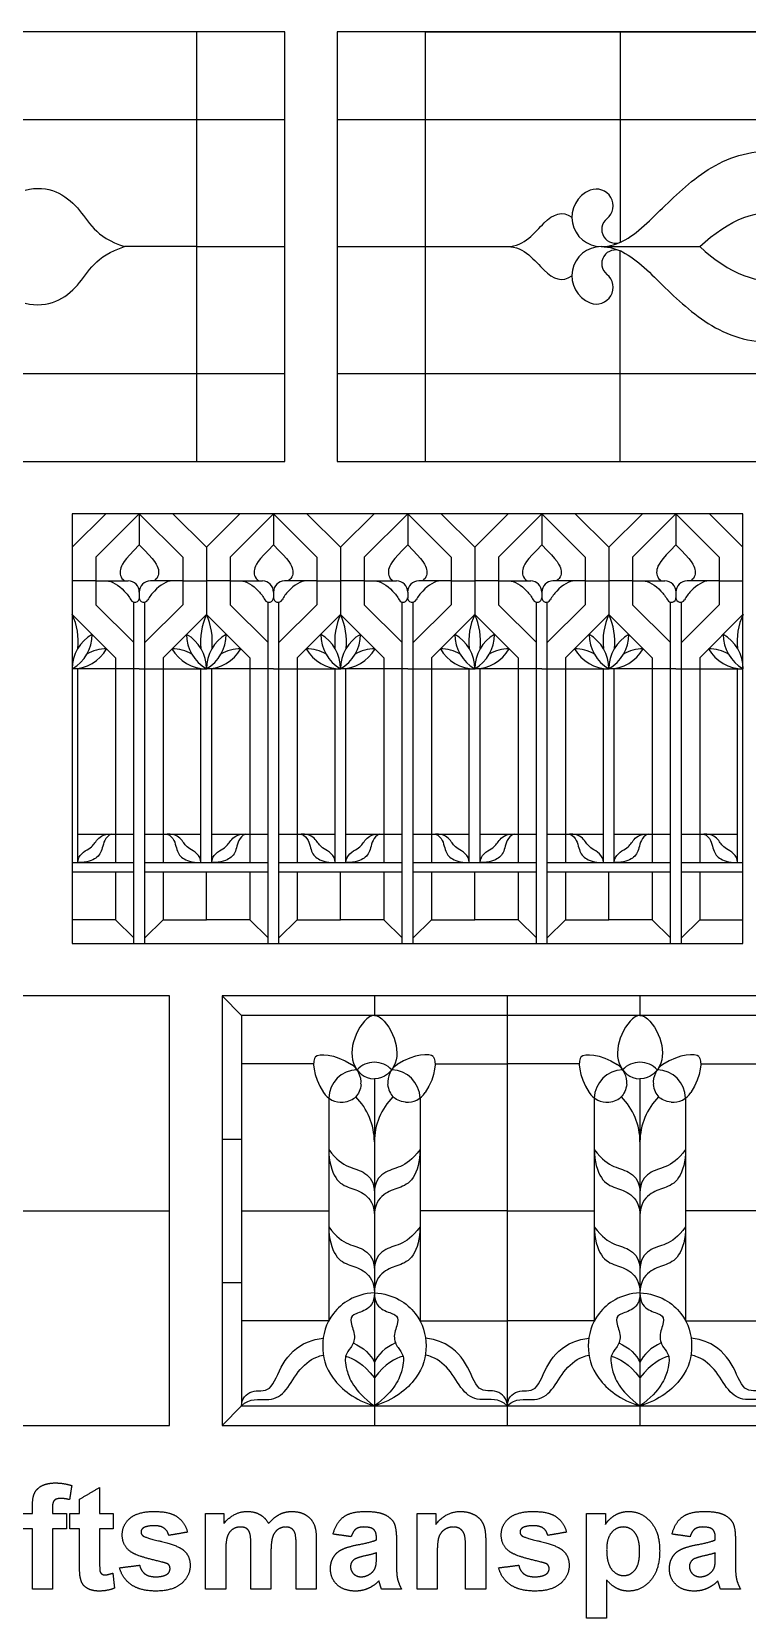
# Model space of a CAD drawing. Header units: millimetres. Extents: x -150 to 141, y -141 to 148.
# Drawn here: x -31.5 to 36.8, y -140.8 to 10.5 of the extents above; entities that cross this region are included whole.
import ezdxf

# ---------------------------------------------------------------- set-up
doc = ezdxf.new("R2010")
doc.units = ezdxf.units.MM
doc.header["$MEASUREMENT"] = 0
doc.layers.add('Layer 03', color=5, linetype='Continuous')

msp = doc.modelspace()

# ---------------------------------------------------------------- linework, layer by layer
at = {"layer": 'Layer 03'}
for p, q in [((-15.76, -30.51), (-15.76, 10.46)), ((6.02, 10.46), (6.02, -30.51)), ((24.65, 10.46), (24.65, -9.61)), ((-7.37, 2.06), (-135.94, 2.06)), ((126.2, 2.06), (-2.37, 2.06)), ((24.65, -30.51), (24.65, -10.44)), ((-135.94, -22.12), (-7.37, -22.12)), ((-2.37, -22.12), (126.2, -22.12)), ((-21.25, -35.51), (-25.39, -39.65)), ((-21.25, -35.51), (-17.11, -39.65)), ((-8.45, -35.51), (-12.58, -39.65)), ((-8.45, -35.51), (-4.31, -39.65)), ((4.36, -35.51), (0.22, -39.65)), ((4.36, -35.51), (8.5, -39.65)), ((17.16, -35.51), (13.02, -39.65)), ((17.16, -35.51), (21.3, -39.65)), ((29.96, -35.51), (25.82, -39.65)), ((29.96, -35.51), (34.1, -39.65)), ((-14.85, -38.71), (-14.85, -45.11)), ((-2.04, -38.71), (-2.04, -45.11)), ((10.76, -38.71), (10.76, -45.11)), ((23.56, -38.71), (23.56, -45.11)), ((-25.39, -39.65), (-25.39, -44.18)), ((-17.11, -39.65), (-17.11, -44.18)), ((-12.58, -39.65), (-12.58, -44.18)), ((-4.31, -39.65), (-4.31, -44.18)), ((0.22, -39.65), (0.22, -44.18)), ((8.5, -39.65), (8.5, -44.18)), ((13.02, -39.65), (13.02, -44.18)), ((21.3, -39.65), (21.3, -44.18)), ((25.82, -39.65), (25.82, -44.18)), ((34.1, -39.65), (34.1, -44.18)), ((-23.51, -49.25), (-27.65, -45.11)), ((-21.77, -47.8), (-25.39, -44.18)), ((-21.77, -76.48), (-21.77, -43.93)), ((-20.73, -76.48), (-20.73, -43.93)), ((-20.73, -47.8), (-17.11, -44.18)), ((-18.99, -49.25), (-14.85, -45.11)), ((-10.71, -49.25), (-14.85, -45.11)), ((-8.96, -47.8), (-12.58, -44.18)), ((-8.96, -76.48), (-8.96, -43.93)), ((-7.93, -76.48), (-7.93, -43.93)), ((-7.93, -47.8), (-4.31, -44.18)), ((-6.18, -49.25), (-2.04, -45.11)), ((2.09, -49.25), (-2.04, -45.11)), ((3.84, -47.8), (0.22, -44.18)), ((3.84, -76.48), (3.84, -43.93)), ((4.88, -76.48), (4.88, -43.93)), ((4.88, -47.8), (8.5, -44.18)), ((6.62, -49.25), (10.76, -45.11)), ((14.9, -49.25), (10.76, -45.11)), ((16.64, -47.8), (13.02, -44.18)), ((16.64, -76.48), (16.64, -43.93)), ((17.68, -76.48), (17.68, -43.93)), ((17.68, -47.8), (21.3, -44.18)), ((19.42, -49.25), (23.56, -45.11)), ((27.7, -49.25), (23.56, -45.11)), ((29.44, -47.8), (25.82, -44.18)), ((29.44, -76.48), (29.44, -43.93)), ((30.48, -76.48), (30.48, -43.93)), ((30.48, -47.8), (34.1, -44.18)), ((32.23, -49.25), (36.36, -45.11)), ((-23.51, -49.25), (-23.51, -68.76)), ((-18.99, -49.25), (-18.99, -68.76)), ((-10.71, -49.25), (-10.71, -68.76)), ((-6.18, -49.25), (-6.18, -68.76)), ((2.09, -49.25), (2.09, -68.76)), ((6.62, -49.25), (6.62, -68.76)), ((14.9, -49.25), (14.9, -68.76)), ((19.42, -49.25), (19.42, -68.76)), ((27.7, -49.25), (27.7, -68.76)), ((32.23, -49.25), (32.23, -68.76)), ((-23.51, -69.67), (-23.51, -74.22)), ((-18.99, -69.67), (-18.99, -74.22)), ((-10.71, -69.67), (-10.71, -74.22)), ((-6.18, -69.67), (-6.18, -74.22)), ((2.09, -69.67), (2.09, -74.22)), ((6.62, -69.67), (6.62, -74.22)), ((14.9, -69.67), (14.9, -74.22)), ((19.42, -69.67), (19.42, -74.22)), ((27.7, -69.67), (27.7, -74.22)), ((32.23, -69.67), (32.23, -74.22)), ((-18.36, -81.48), (-71.65, -81.48)), ((-18.36, -122.45), (-18.36, -81.48)), ((66.42, -81.48), (-13.36, -81.48)), ((-13.36, -81.48), (-13.36, -122.45)), ((1.18, -81.48), (1.18, -83.34)), ((13.86, -81.48), (13.86, -122.45)), ((64.56, -83.34), (-11.5, -83.34)), ((-11.5, -83.34), (-11.5, -120.59)), ((1.18, -89.39), (1.18, -122.45)), ((26.53, -89.39), (26.53, -122.45)), ((-3.18, -91.23), (-3.18, -112.46)), ((5.54, -91.23), (5.54, -112.46)), ((22.17, -91.23), (22.17, -112.46)), ((30.89, -91.23), (30.89, -112.46)), ((-11.5, -120.59), (64.56, -120.59)), ((-71.65, -122.45), (-18.36, -122.45)), ((-13.36, -122.45), (66.42, -122.45))]:
    msp.add_line(p, q, dxfattribs=at)
for points in [[(-135.94, -30.51), (-7.37, -30.51), (-7.37, 10.46), (-135.94, 10.46)], [(-2.37, -30.51), (126.2, -30.51), (126.2, 10.46), (-2.37, 10.46)], [(-27.65, -76.48), (36.36, -76.48), (36.36, -35.51), (-27.65, -35.51)]]:
    msp.add_lwpolyline(points, close=True, dxfattribs=at)
for points in [[(6.02, 10.46), (117.81, 10.46)], [(-15.76, -10.03), (-22.65, -10.03)], [(-15.76, -10.03), (-7.37, -10.03)], [(-2.37, -10.03), (6.02, -10.03)], [(6.02, -10.03), (13.89, -10.03)], [(22.81, -10.03), (32.23, -10.03)], [(-24.45, -35.51), (-27.65, -38.71)], [(-27.65, -35.51), (-27.65, -41.91)], [(-21.25, -35.51), (-21.25, -38.48)], [(-18.05, -35.51), (-14.85, -38.71)], [(-11.65, -35.51), (-14.85, -38.71)], [(-8.45, -35.51), (-8.45, -38.48)], [(-5.25, -35.51), (-2.04, -38.71)], [(1.16, -35.51), (-2.04, -38.71)], [(4.36, -35.51), (4.36, -38.48)], [(7.56, -35.51), (10.76, -38.71)], [(13.96, -35.51), (10.76, -38.71)], [(17.16, -35.51), (17.16, -38.48)], [(20.36, -35.51), (23.56, -38.71)], [(26.76, -35.51), (23.56, -38.71)], [(29.96, -35.51), (29.96, -38.48)], [(33.16, -35.51), (36.36, -38.71)], [(-25.39, -41.91), (-27.65, -41.91)], [(-25.39, -41.91), (-22.31, -41.91)], [(-17.11, -41.91), (-20.19, -41.91)], [(-17.11, -41.91), (-14.85, -41.91)], [(-12.58, -41.91), (-14.85, -41.91)], [(-12.58, -41.91), (-9.5, -41.91)], [(-4.31, -41.91), (-7.39, -41.91)], [(-4.31, -41.91), (-2.04, -41.91)], [(0.22, -41.91), (-2.04, -41.91)], [(0.22, -41.91), (3.3, -41.91)], [(8.5, -41.91), (5.41, -41.91)], [(8.5, -41.91), (10.76, -41.91)], [(13.02, -41.91), (10.76, -41.91)], [(13.02, -41.91), (16.1, -41.91)], [(21.3, -41.91), (18.22, -41.91)], [(21.3, -41.91), (23.56, -41.91)], [(25.82, -41.91), (23.56, -41.91)], [(25.82, -41.91), (28.91, -41.91)], [(34.1, -41.91), (31.02, -41.91)], [(34.1, -41.91), (36.36, -41.91)], [(-21.25, -42.97), (-21.25, -43.51)], [(-8.45, -42.97), (-8.45, -43.51)], [(4.36, -42.97), (4.36, -43.51)], [(17.16, -42.97), (17.16, -43.51)], [(29.96, -42.97), (29.96, -43.51)], [(-21.25, -50.29), (-27.65, -50.29)], [(-27.13, -68.76), (-27.13, -50.29)], [(-21.25, -50.29), (-14.85, -50.29)], [(-15.37, -68.76), (-15.37, -50.29)], [(-8.45, -50.29), (-14.85, -50.29)], [(-14.33, -68.76), (-14.33, -50.29)], [(-8.45, -50.29), (-2.04, -50.29)], [(-2.56, -68.76), (-2.56, -50.29)], [(4.36, -50.29), (-2.04, -50.29)], [(-1.53, -68.76), (-1.53, -50.29)], [(4.36, -50.29), (10.76, -50.29)], [(10.24, -68.76), (10.24, -50.29)], [(17.16, -50.29), (10.76, -50.29)], [(11.28, -68.76), (11.28, -50.29)], [(17.16, -50.29), (23.56, -50.29)], [(23.04, -68.76), (23.04, -50.29)], [(29.96, -50.29), (23.56, -50.29)], [(24.08, -68.76), (24.08, -50.29)], [(29.96, -50.29), (36.36, -50.29)], [(35.85, -68.76), (35.85, -50.29)], [(-27.13, -66.05), (-21.77, -66.05)], [(-20.73, -66.05), (-15.37, -66.05)], [(-14.33, -66.05), (-8.96, -66.05)], [(-7.93, -66.05), (-2.56, -66.05)], [(-1.53, -66.05), (3.84, -66.05)], [(4.88, -66.05), (10.24, -66.05)], [(11.28, -66.05), (16.64, -66.05)], [(17.68, -66.05), (23.04, -66.05)], [(24.08, -66.05), (29.44, -66.05)], [(30.48, -66.05), (35.85, -66.05)], [(-27.65, -68.76), (-21.77, -68.76)], [(-20.73, -68.76), (-14.85, -68.76)], [(-14.85, -68.76), (-8.96, -68.76)], [(-7.93, -68.76), (-2.04, -68.76)], [(-2.04, -68.76), (3.84, -68.76)], [(4.88, -68.76), (10.76, -68.76)], [(10.76, -68.76), (16.64, -68.76)], [(17.68, -68.76), (23.56, -68.76)], [(23.56, -68.76), (29.44, -68.76)], [(30.48, -68.76), (36.36, -68.76)], [(-27.65, -69.67), (-21.77, -69.67)], [(-20.73, -69.67), (-14.85, -69.67)], [(-14.85, -69.67), (-8.96, -69.67)], [(-14.85, -74.22), (-14.85, -69.67)], [(-7.93, -69.67), (-2.04, -69.67)], [(-2.04, -69.67), (3.84, -69.67)], [(-2.04, -74.22), (-2.04, -69.67)], [(4.88, -69.67), (10.76, -69.67)], [(10.76, -69.67), (16.64, -69.67)], [(10.76, -74.22), (10.76, -69.67)], [(17.68, -69.67), (23.56, -69.67)], [(23.56, -69.67), (29.44, -69.67)], [(23.56, -74.22), (23.56, -69.67)], [(30.48, -69.67), (36.36, -69.67)], [(-21.77, -75.96), (-23.51, -74.22), (-27.65, -74.22)], [(-20.73, -75.96), (-18.99, -74.22), (-14.85, -74.22)], [(-8.96, -75.96), (-10.71, -74.22), (-14.85, -74.22)], [(-7.93, -75.96), (-6.18, -74.22), (-2.04, -74.22)], [(3.84, -75.96), (2.09, -74.22), (-2.04, -74.22)], [(4.88, -75.96), (6.62, -74.22), (10.76, -74.22)], [(16.64, -75.96), (14.9, -74.22), (10.76, -74.22)], [(17.68, -75.96), (19.42, -74.22), (23.56, -74.22)], [(29.44, -75.96), (27.7, -74.22), (23.56, -74.22)], [(30.48, -75.96), (32.23, -74.22), (36.36, -74.22)], [(-13.36, -81.48), (-11.5, -83.34)], [(26.53, -81.48), (26.53, -83.34)], [(-4.62, -87.97), (-11.5, -87.97)], [(6.98, -87.97), (13.86, -87.97)], [(20.73, -87.97), (13.86, -87.97)], [(32.33, -87.97), (39.21, -87.97)], [(-13.36, -95.14), (-11.5, -95.14)], [(-71.65, -101.97), (-18.36, -101.97)], [(-11.5, -101.97), (-3.18, -101.97)], [(13.86, -101.97), (5.54, -101.97)], [(13.86, -101.97), (22.17, -101.97)], [(39.21, -101.97), (30.89, -101.97)], [(-13.36, -108.8), (-11.5, -108.8)], [(-3.18, -112.46), (-11.5, -112.46)], [(5.54, -112.46), (13.86, -112.46)], [(22.17, -112.46), (13.86, -112.46)], [(30.89, -112.46), (39.21, -112.46)], [(-11.5, -120.59), (-13.36, -122.45)]]:
    msp.add_lwpolyline(points, dxfattribs=at)
for centre, radius, start, end in [((22.81, -7.24), 2.78, 111.8454, 270), ((22.37, -6.14), 1.59, 308.8623, 111.8448), ((24.19, -8.39), 1.31, 128.8623, 295.3261), ((22.81, -12.81), 2.78, 90, 248.1546), ((24.19, -11.66), 1.31, 64.6739, 231.1377), ((22.37, -13.92), 1.59, 248.1552, 51.1377), ((-22.31, -42.97), 1.06, 360, 90), ((-20.19, -42.97), 1.06, 90, 180), ((-9.5, -42.97), 1.06, 360, 90), ((-7.39, -42.97), 1.06, 90, 180), ((3.3, -42.97), 1.06, 360, 90), ((5.41, -42.97), 1.06, 90, 180), ((16.1, -42.97), 1.06, 360, 90), ((18.22, -42.97), 1.06, 90, 180), ((28.91, -42.97), 1.06, 360, 90), ((31.02, -42.97), 1.06, 90, 180), ((-21.68, -43.51), 0.434, 209.2689, 0), ((-20.82, -43.51), 0.434, 180, 330.7311), ((-8.88, -43.51), 0.434, 209.2689, 0), ((-8.01, -43.51), 0.434, 180, 330.7311), ((3.92, -43.51), 0.434, 209.2689, 0), ((4.79, -43.51), 0.434, 180, 330.7311), ((16.73, -43.51), 0.434, 209.2689, 0), ((17.59, -43.51), 0.434, 180, 330.7311), ((29.53, -43.51), 0.434, 209.2689, 0), ((30.4, -43.51), 0.434, 180, 330.7311), ((-33.24, -47.7), 6.16, 353.9856, 24.8164), ((-9.25, -47.7), 6.16, 155.1836, 186.0144), ((-20.44, -47.7), 6.16, 353.9856, 24.8164), ((3.55, -47.7), 6.16, 155.1836, 186.0144), ((-7.64, -47.7), 6.16, 353.9856, 24.8164), ((16.35, -47.7), 6.16, 155.1836, 186.0144), ((5.16, -47.7), 6.16, 353.9856, 24.8164), ((29.16, -47.7), 6.16, 155.1836, 186.0144), ((17.97, -47.7), 6.16, 353.9856, 24.8164), ((41.96, -47.7), 6.16, 155.1836, 186.0144), ((-23.86, -50.29), 3.79, 120, 180), ((-29.54, -47.01), 3.79, 300, 0), ((-27.65, -46.5), 3.79, 270, 330), ((-24.37, -52.18), 3.79, 90, 120), ((-18.13, -52.18), 3.79, 60, 90), ((-14.85, -46.5), 3.79, 210, 270), ((-12.95, -47.01), 3.79, 180, 240), ((-18.63, -50.29), 3.79, 0, 60), ((-16.74, -47.01), 3.79, 300, 0), ((-11.06, -50.29), 3.79, 120, 180), ((-14.85, -46.5), 3.79, 270, 330), ((-11.57, -52.18), 3.79, 90, 120), ((-2.04, -46.5), 3.79, 210, 270), ((-5.32, -52.18), 3.79, 60, 90), ((-5.83, -50.29), 3.79, 0, 60), ((-0.15, -47.01), 3.79, 180, 240), ((-3.94, -47.01), 3.79, 300, 0), ((1.74, -50.29), 3.79, 120, 180), ((-2.04, -46.5), 3.79, 270, 330), ((1.24, -52.18), 3.79, 90, 120), ((10.76, -46.5), 3.79, 210, 270), ((7.48, -52.18), 3.79, 60, 90), ((6.97, -50.29), 3.79, 0, 60), ((12.65, -47.01), 3.79, 180, 240), ((8.86, -47.01), 3.79, 300, 0), ((14.55, -50.29), 3.79, 120, 180), ((10.76, -46.5), 3.79, 270, 330), ((14.04, -52.18), 3.79, 90, 120), ((23.56, -46.5), 3.79, 210, 270), ((20.28, -52.18), 3.79, 60, 90), ((19.77, -50.29), 3.79, 0, 60), ((25.46, -47.01), 3.79, 180, 240), ((21.67, -47.01), 3.79, 300, 0), ((27.35, -50.29), 3.79, 120, 180), ((23.56, -46.5), 3.79, 270, 330), ((26.84, -52.18), 3.79, 90, 120), ((36.36, -46.5), 3.79, 210, 270), ((33.08, -52.18), 3.79, 60, 90), ((32.58, -50.29), 3.79, 0, 60), ((38.26, -47.01), 3.79, 180, 240), ((-0.41, -91.3), 2.77, 91.4019, 178.5981), ((-2.12, -89.73), 2.03, 354.7891, 57.0605), ((1.18, -90.06), 2.25, 90, 137.3209), ((1.18, -90.06), 2.25, 42.6791, 90), ((4.48, -89.73), 2.03, 122.9395, 185.2109), ((2.77, -91.3), 2.77, 1.4019, 88.5981), ((24.94, -91.3), 2.77, 91.4019, 178.5981), ((23.24, -89.73), 2.03, 354.7891, 57.0605), ((26.53, -90.06), 2.25, 90, 137.3209), ((26.53, -90.06), 2.25, 42.6791, 90), ((29.83, -89.73), 2.03, 122.9395, 185.2109), ((28.12, -91.3), 2.77, 1.4019, 88.5981), ((-1.98, -89.59), 2.03, 212.9395, 275.2109), ((4.34, -89.59), 2.03, 264.7891, 327.0605), ((23.38, -89.59), 2.03, 212.9395, 275.2109), ((29.69, -89.59), 2.03, 264.7891, 327.0605), ((-4.89, -95.4), 6.07, 0.0004, 44.9996), ((7.25, -95.4), 6.07, 135.0004, 179.9996), ((20.46, -95.4), 6.07, 0.0004, 44.9996), ((32.6, -95.4), 6.07, 135.0004, 179.9996)]:
    msp.add_arc(centre, radius, start, end, dxfattribs=at)
for points, knots in [([(22.81, -10.03), (24.5, -10.03), (27.18, -8.04), (31.17, -3.67), (36.8, -0.33), (41.96, -1.09), (43.33, -3.94)], [0, 0, 0, 0, 5.190796, 10.381592, 15.572388, 20.634454, 20.634454, 20.634454, 20.634454]), ([(22.81, -10.03), (24.5, -10.03), (27.18, -12.02), (31.17, -16.38), (36.8, -19.73), (41.96, -18.96), (43.33, -16.11)], [0, 0, 0, 0, 5.190796, 10.381592, 15.572388, 20.634454, 20.634454, 20.634454, 20.634454]), ([(-24.37, -41.91), (-23.9, -41.91), (-22.9, -42.5), (-22.22, -43.43), (-22.06, -43.72)], [0, 0, 0, 0, 1.840545, 2.695592, 2.695592, 2.695592, 2.695592]), ([(-18.13, -41.91), (-18.6, -41.91), (-19.6, -42.5), (-20.28, -43.43), (-20.44, -43.72)], [0, 0, 0, 0, 1.840545, 2.695592, 2.695592, 2.695592, 2.695592]), ([(-11.57, -41.91), (-11.09, -41.91), (-10.1, -42.5), (-9.42, -43.43), (-9.26, -43.72)], [0, 0, 0, 0, 1.840545, 2.695592, 2.695592, 2.695592, 2.695592]), ([(-5.32, -41.91), (-5.8, -41.91), (-6.8, -42.5), (-7.47, -43.43), (-7.63, -43.72)], [0, 0, 0, 0, 1.840545, 2.695592, 2.695592, 2.695592, 2.695592]), ([(1.23, -41.91), (1.71, -41.91), (2.71, -42.5), (3.39, -43.43), (3.54, -43.72)], [0, 0, 0, 0, 1.840545, 2.695592, 2.695592, 2.695592, 2.695592]), ([(7.48, -41.91), (7.01, -41.91), (6.01, -42.5), (5.33, -43.43), (5.17, -43.72)], [0, 0, 0, 0, 1.840545, 2.695592, 2.695592, 2.695592, 2.695592]), ([(14.04, -41.91), (14.51, -41.91), (15.51, -42.5), (16.19, -43.43), (16.35, -43.72)], [0, 0, 0, 0, 1.840545, 2.695592, 2.695592, 2.695592, 2.695592]), ([(20.28, -41.91), (19.81, -41.91), (18.81, -42.5), (18.13, -43.43), (17.97, -43.72)], [0, 0, 0, 0, 1.840545, 2.695592, 2.695592, 2.695592, 2.695592]), ([(26.84, -41.91), (27.31, -41.91), (28.31, -42.5), (28.99, -43.43), (29.15, -43.72)], [0, 0, 0, 0, 1.840545, 2.695592, 2.695592, 2.695592, 2.695592]), ([(33.09, -41.91), (32.61, -41.91), (31.61, -42.5), (30.93, -43.43), (30.78, -43.72)], [0, 0, 0, 0, 1.840545, 2.695592, 2.695592, 2.695592, 2.695592]), ([(-11.5, -120.59), (-11.5, -119.94), (-10.62, -118.84), (-8.65, -119.5), (-7.76, -116.43), (-5.92, -114.6), (-4.23, -114.18), (-3.7, -114.12)], [0, 0, 0, 0, 1.95358, 3.907159, 5.860739, 7.814318, 8.658572, 8.658572, 8.658572, 8.658572]), ([(13.86, -120.59), (13.86, -119.94), (12.98, -118.84), (11.01, -119.5), (10.12, -116.43), (8.28, -114.6), (6.59, -114.18), (6.06, -114.12)], [0, 0, 0, 0, 1.95358, 3.907159, 5.860739, 7.814318, 8.658572, 8.658572, 8.658572, 8.658572]), ([(13.86, -120.59), (13.86, -119.94), (14.74, -118.84), (16.7, -119.5), (17.59, -116.43), (19.43, -114.6), (21.12, -114.18), (21.65, -114.12)], [0, 0, 0, 0, 1.95358, 3.907159, 5.860739, 7.814318, 8.658572, 8.658572, 8.658572, 8.658572]), ([(39.21, -120.59), (39.21, -119.94), (38.33, -118.84), (36.36, -119.5), (35.47, -116.43), (33.63, -114.6), (31.95, -114.18), (31.41, -114.12)], [0, 0, 0, 0, 1.95358, 3.907159, 5.860739, 7.814318, 8.658572, 8.658572, 8.658572, 8.658572]), ([(-11.5, -120.59), (-10.7, -119.79), (-8.98, -120.2), (-7.34, -119.49), (-6.19, -117.22), (-4.8, -116.04), (-3.91, -115.78), (-3.69, -115.74)], [0, 0, 0, 0, 1.441609, 2.883218, 4.324827, 5.766436, 6.20168, 6.20168, 6.20168, 6.20168]), ([(13.86, -120.59), (13.06, -119.79), (11.34, -120.2), (9.7, -119.49), (8.55, -117.22), (7.16, -116.04), (6.27, -115.78), (6.05, -115.74)], [0, 0, 0, 0, 1.441609, 2.883218, 4.324827, 5.766436, 6.20168, 6.20168, 6.20168, 6.20168]), ([(13.86, -120.59), (14.65, -119.79), (16.37, -120.2), (18.01, -119.49), (19.16, -117.22), (20.55, -116.04), (21.45, -115.78), (21.66, -115.74)], [0, 0, 0, 0, 1.441609, 2.883218, 4.324827, 5.766436, 6.20168, 6.20168, 6.20168, 6.20168]), ([(39.21, -120.59), (38.41, -119.79), (36.7, -120.2), (35.06, -119.49), (33.9, -117.22), (32.51, -116.04), (31.62, -115.78), (31.4, -115.74)], [0, 0, 0, 0, 1.441609, 2.883218, 4.324827, 5.766436, 6.20168, 6.20168, 6.20168, 6.20168])]:
    msp.add_open_spline(points, degree=3, knots=knots, dxfattribs=at)
for points, degree in [([(-32.16, -4.64), (-29.89, -4.07), (-26.64, -6.1), (-25.49, -9.13), (-22.65, -10.03)], 3), ([(13.89, -10.03), (15.53, -10.03), (17.45, -7.26), (19.09, -6.57), (20.03, -7.24)], 3), ([(32.23, -10.03), (34.98, -7.48), (38.04, -6.22), (40.14, -7.05)], 3), ([(-32.16, -15.42), (-29.89, -15.98), (-26.64, -13.96), (-25.49, -10.92), (-22.65, -10.03)], 3), ([(13.89, -10.03), (15.53, -10.03), (17.45, -12.79), (19.09, -13.49), (20.03, -12.81)], 3), ([(32.23, -10.03), (34.98, -12.57), (38.04, -13.83), (40.14, -13)], 3), ([(-21.25, -38.48), (-22.78, -40.01), (-23.19, -40.82), (-23.09, -41.61), (-22.66, -41.91)], 3), ([(-21.25, -38.48), (-19.71, -40.01), (-19.31, -40.82), (-19.41, -41.61), (-19.84, -41.91)], 3), ([(-8.45, -38.48), (-9.98, -40.01), (-10.39, -40.82), (-10.28, -41.61), (-9.85, -41.91)], 3), ([(-8.45, -38.48), (-6.91, -40.01), (-6.5, -40.82), (-6.61, -41.61), (-7.04, -41.91)], 3), ([(4.36, -38.48), (2.82, -40.01), (2.42, -40.82), (2.52, -41.61), (2.95, -41.91)], 3), ([(4.36, -38.48), (5.89, -40.01), (6.3, -40.82), (6.19, -41.61), (5.77, -41.91)], 3), ([(17.16, -38.48), (15.63, -40.01), (15.22, -40.82), (15.32, -41.61), (15.75, -41.91)], 3), ([(17.16, -38.48), (18.69, -40.01), (19.1, -40.82), (19, -41.61), (18.57, -41.91)], 3), ([(29.96, -38.48), (28.43, -40.01), (28.02, -40.82), (28.13, -41.61), (28.56, -41.91)], 3), ([(29.96, -38.48), (31.5, -40.01), (31.9, -40.82), (31.8, -41.61), (31.37, -41.91)], 3), ([(-23.9, -66.05), (-24.57, -66.33), (-24.74, -67.54), (-25.25, -68.39), (-26.21, -68.76), (-27.13, -68.76)], 3), ([(-27.13, -68.76), (-27.13, -68), (-25.8, -67.44), (-25.44, -66.72), (-24.76, -66.05), (-23.9, -66.05)], 3), ([(-15.37, -68.76), (-15.37, -68), (-16.7, -67.44), (-17.06, -66.72), (-17.74, -66.05), (-18.6, -66.05)], 3), ([(-18.6, -66.05), (-17.93, -66.33), (-17.76, -67.54), (-17.25, -68.39), (-16.29, -68.76), (-15.37, -68.76)], 3), ([(-14.33, -68.76), (-14.33, -68), (-12.99, -67.44), (-12.64, -66.72), (-11.95, -66.05), (-11.1, -66.05)], 3), ([(-11.1, -66.05), (-11.77, -66.33), (-11.94, -67.54), (-12.44, -68.39), (-13.4, -68.76), (-14.33, -68.76)], 3), ([(-5.79, -66.05), (-5.13, -66.33), (-4.95, -67.54), (-4.45, -68.39), (-3.49, -68.76), (-2.56, -68.76)], 3), ([(-2.56, -68.76), (-2.56, -68), (-3.9, -67.44), (-4.25, -66.72), (-4.94, -66.05), (-5.79, -66.05)], 3), ([(-1.53, -68.76), (-1.53, -68), (-0.19, -67.44), (0.17, -66.72), (0.85, -66.05), (1.7, -66.05)], 3), ([(1.7, -66.05), (1.04, -66.33), (0.86, -67.54), (0.36, -68.39), (-0.6, -68.76), (-1.53, -68.76)], 3), ([(7.01, -66.05), (7.68, -66.33), (7.85, -67.54), (8.35, -68.39), (9.32, -68.76), (10.24, -68.76)], 3), ([(10.24, -68.76), (10.24, -68), (8.9, -67.44), (8.55, -66.72), (7.86, -66.05), (7.01, -66.05)], 3), ([(11.28, -68.76), (11.28, -68), (12.61, -67.44), (12.97, -66.72), (13.65, -66.05), (14.51, -66.05)], 3), ([(14.51, -66.05), (13.84, -66.33), (13.67, -67.54), (13.16, -68.39), (12.2, -68.76), (11.28, -68.76)], 3), ([(19.81, -66.05), (20.48, -66.33), (20.65, -67.54), (21.16, -68.39), (22.12, -68.76), (23.04, -68.76)], 3), ([(23.04, -68.76), (23.04, -68), (21.71, -67.44), (21.35, -66.72), (20.67, -66.05), (19.81, -66.05)], 3), ([(24.08, -68.76), (24.08, -68), (25.42, -67.44), (25.77, -66.72), (26.46, -66.05), (27.31, -66.05)], 3), ([(27.31, -66.05), (26.64, -66.33), (26.47, -67.54), (25.97, -68.39), (25, -68.76), (24.08, -68.76)], 3), ([(32.62, -66.05), (33.28, -66.33), (33.46, -67.54), (33.96, -68.39), (34.92, -68.76), (35.85, -68.76)], 3), ([(35.85, -68.76), (35.85, -68), (34.51, -67.44), (34.15, -66.72), (33.47, -66.05), (32.62, -66.05)], 3), ([(1.18, -83.34), (0.56, -83.34), (-0.84, -85.1), (-1.23, -88.06), (0.2, -89.39), (1.18, -89.39)], 3), ([(1.18, -83.34), (1.8, -83.34), (3.2, -85.1), (3.59, -88.06), (2.16, -89.39), (1.18, -89.39)], 3), ([(26.53, -83.34), (25.91, -83.34), (24.51, -85.1), (24.12, -88.06), (25.55, -89.39), (26.53, -89.39)], 3), ([(26.53, -83.34), (27.15, -83.34), (28.56, -85.1), (28.94, -88.06), (27.51, -89.39), (26.53, -89.39)], 3), ([(-4.44, -87.27), (-4.75, -87.58), (-4.74, -89.06), (-3.68, -90.7)], 3), ([(-4.44, -87.27), (-4.13, -86.95), (-2.65, -86.97), (-1.01, -88.03)], 3), ([(6.8, -87.27), (6.49, -86.95), (5.01, -86.97), (3.37, -88.03)], 3), ([(6.8, -87.27), (7.11, -87.58), (7.1, -89.06), (6.04, -90.7)], 3), ([(20.91, -87.27), (20.6, -87.58), (20.61, -89.06), (21.67, -90.7)], 3), ([(20.91, -87.27), (21.23, -86.95), (22.71, -86.97), (24.34, -88.03)], 3), ([(32.15, -87.27), (31.84, -86.95), (30.36, -86.97), (28.72, -88.03)], 3), ([(32.15, -87.27), (32.47, -87.58), (32.45, -89.06), (31.39, -90.7)], 3), ([(-0.09, -89.92), (-0.14, -90.43), (-0.36, -90.87), (-0.6, -91.11)], 3), ([(2.45, -89.92), (2.5, -90.43), (2.72, -90.87), (2.96, -91.11)], 3), ([(25.26, -89.92), (25.21, -90.43), (24.99, -90.87), (24.75, -91.11)], 3), ([(27.8, -89.92), (27.85, -90.43), (28.07, -90.87), (28.31, -91.11)], 3), ([(-1.79, -91.61), (-1.27, -91.57), (-0.84, -91.35), (-0.6, -91.11)], 3), ([(4.15, -91.61), (3.63, -91.57), (3.2, -91.35), (2.96, -91.11)], 3), ([(23.56, -91.61), (24.08, -91.57), (24.52, -91.35), (24.75, -91.11)], 3), ([(29.5, -91.61), (28.98, -91.57), (28.55, -91.35), (28.31, -91.11)], 3), ([(-3.18, -96.12), (-2.44, -97.12), (-1.28, -97.88), (0.34, -98.21), (1.18, -99.26), (1.18, -100.26)], 3), ([(-3.18, -96.12), (-3.18, -97.23), (-2.61, -99.21), (-1.15, -99.8), (0.32, -100.24), (1.18, -101.4), (1.18, -102.43)], 3), ([(5.54, -96.12), (5.54, -97.23), (4.97, -99.21), (3.51, -99.8), (2.04, -100.24), (1.18, -101.4), (1.18, -102.43)], 3), ([(5.54, -96.12), (4.8, -97.12), (3.64, -97.88), (2.02, -98.21), (1.18, -99.26), (1.18, -100.26)], 3), ([(22.17, -96.12), (22.17, -97.23), (22.75, -99.21), (24.21, -99.8), (25.67, -100.24), (26.53, -101.4), (26.53, -102.43)], 3), ([(22.17, -96.12), (22.91, -97.12), (24.07, -97.88), (25.69, -98.21), (26.53, -99.26), (26.53, -100.26)], 3), ([(30.89, -96.12), (30.16, -97.12), (28.99, -97.88), (27.37, -98.21), (26.53, -99.26), (26.53, -100.26)], 3), ([(30.89, -96.12), (30.89, -97.23), (30.32, -99.21), (28.86, -99.8), (27.4, -100.24), (26.53, -101.4), (26.53, -102.43)], 3), ([(-3.18, -103.5), (-2.44, -104.5), (-1.28, -105.26), (0.34, -105.58), (1.18, -106.64), (1.18, -107.64)], 3), ([(-3.18, -103.5), (-3.18, -104.61), (-2.61, -106.58), (-1.15, -107.18), (0.32, -107.61), (1.18, -108.77), (1.18, -109.8)], 3), ([(5.54, -103.5), (5.54, -104.61), (4.97, -106.58), (3.51, -107.18), (2.04, -107.61), (1.18, -108.77), (1.18, -109.8)], 3), ([(5.54, -103.5), (4.8, -104.5), (3.64, -105.26), (2.02, -105.58), (1.18, -106.64), (1.18, -107.64)], 3), ([(22.17, -103.5), (22.17, -104.61), (22.75, -106.58), (24.21, -107.18), (25.67, -107.61), (26.53, -108.77), (26.53, -109.8)], 3), ([(22.17, -103.5), (22.91, -104.5), (24.07, -105.26), (25.69, -105.58), (26.53, -106.64), (26.53, -107.64)], 3), ([(30.89, -103.5), (30.16, -104.5), (28.99, -105.26), (27.37, -105.58), (26.53, -106.64), (26.53, -107.64)], 3), ([(30.89, -103.5), (30.89, -104.61), (30.32, -106.58), (28.86, -107.18), (27.4, -107.61), (26.53, -108.77), (26.53, -109.8)], 3), ([(1.18, -109.8), (-0.69, -109.9), (-3.23, -111.67), (-4, -114.87), (-3.28, -117.92), (-0.66, -120.06), (1.18, -120.59)], 3), ([(1.18, -109.8), (1.18, -110.81), (0.32, -111.55), (-0.93, -111.84), (-1.19, -112.51), (-0.52, -113.98), (-1.08, -115.12), (-1.63, -115.67), (-1.63, -116.81), (-0.85, -119.06), (1.18, -120.59)], 3), ([(1.18, -109.8), (1.18, -110.81), (2.04, -111.55), (3.29, -111.84), (3.55, -112.51), (2.88, -113.98), (3.44, -115.12), (3.99, -115.67), (3.99, -116.81), (3.21, -119.06), (1.18, -120.59)], 3), ([(1.18, -109.8), (3.05, -109.9), (5.58, -111.67), (6.36, -114.87), (5.64, -117.92), (3.02, -120.06), (1.18, -120.59)], 3), ([(26.53, -109.8), (24.66, -109.9), (22.13, -111.67), (21.35, -114.87), (22.07, -117.92), (24.69, -120.06), (26.53, -120.59)], 3), ([(26.53, -109.8), (26.53, -110.81), (25.68, -111.55), (24.42, -111.84), (24.17, -112.51), (24.83, -113.98), (24.28, -115.12), (23.72, -115.67), (23.72, -116.81), (24.5, -119.06), (26.53, -120.59)], 3), ([(26.53, -109.8), (28.4, -109.9), (30.94, -111.67), (31.71, -114.87), (30.99, -117.92), (28.37, -120.06), (26.53, -120.59)], 3), ([(26.53, -109.8), (26.53, -110.81), (27.39, -111.55), (28.64, -111.84), (28.9, -112.51), (28.24, -113.98), (28.79, -115.12), (29.34, -115.67), (29.34, -116.81), (28.57, -119.06), (26.53, -120.59)], 3), ([(-0.84, -114.57), (0.1, -115), (0.9, -115.7), (1.18, -116.45)], 3), ([(3.2, -114.57), (2.25, -115), (1.46, -115.7), (1.18, -116.45)], 3), ([(24.51, -114.57), (25.46, -115), (26.25, -115.7), (26.53, -116.45)], 3), ([(28.55, -114.57), (27.61, -115), (26.82, -115.7), (26.53, -116.45)], 3), ([(-1.56, -115.85), (-0.79, -116.05), (0.09, -116.51), (1.18, -117.9)], 3), ([(3.92, -115.85), (3.15, -116.05), (2.27, -116.51), (1.18, -117.9)], 3), ([(23.79, -115.85), (24.56, -116.05), (25.44, -116.51), (26.53, -117.9)], 3), ([(29.27, -115.85), (28.51, -116.05), (27.63, -116.51), (26.53, -117.9)], 3), ([(-31.27, -128.94), (-31.08, -128.49), (-30.57, -128.21)], 2), ([(-30.57, -128.21), (-30.06, -127.93), (-29.27, -127.93)], 2), ([(-29.27, -127.93), (-28.47, -127.93), (-27.7, -128.18)], 2), ([(-27.7, -128.18), (-27.81, -128.85), (-27.91, -129.52)], 2), ([(-26.96, -129.48), (-26, -128.92), (-25.04, -128.36)], 2), ([(-25.04, -128.36), (-25.04, -129.6), (-25.04, -130.83)], 2), ([(-31.46, -130.29), (-31.46, -129.39), (-31.27, -128.94)], 2), ([(-29.37, -129.6), (-29.55, -129.79), (-29.55, -130.33)], 2), ([(-28.78, -129.41), (-29.19, -129.41), (-29.37, -129.6)], 2), ([(-27.91, -129.52), (-28.37, -129.41), (-28.78, -129.41)], 2), ([(-26.96, -130.83), (-26.96, -130.15), (-26.96, -129.48)], 2), ([(-32.45, -130.83), (-31.96, -130.83), (-31.46, -130.83)], 2), ([(-31.46, -130.83), (-31.46, -130.56), (-31.46, -130.29)], 2), ([(-29.55, -130.33), (-29.55, -130.58), (-29.55, -130.83)], 2), ([(-29.55, -130.83), (-28.87, -130.83), (-28.19, -130.83)], 2), ([(-28.19, -130.83), (-28.19, -131.57), (-28.19, -132.32)], 2), ([(-27.88, -132.32), (-27.88, -131.57), (-27.88, -130.83)], 2), ([(-27.88, -130.83), (-27.42, -130.83), (-26.96, -130.83)], 2), ([(-25.04, -130.83), (-24.4, -130.83), (-23.75, -130.83)], 2), ([(-23.75, -130.83), (-23.75, -131.57), (-23.75, -132.32)], 2), ([(-22.88, -132.88), (-22.88, -131.94), (-22.14, -131.29)], 2), ([(-22.14, -131.29), (-21.4, -130.65), (-19.84, -130.65)], 2), ([(-19.84, -130.65), (-18.36, -130.65), (-17.64, -131.15)], 2), ([(-17.64, -131.15), (-16.92, -131.65), (-16.65, -132.62)], 2), ([(-14.92, -130.83), (-14.06, -130.83), (-13.19, -130.83)], 2), ([(-14.92, -138.06), (-14.92, -134.44), (-14.92, -130.83)], 2), ([(-13.19, -131.81), (-12.25, -130.65), (-10.95, -130.65)], 2), ([(-13.19, -130.83), (-13.19, -131.32), (-13.19, -131.81)], 2), ([(-10.95, -130.65), (-10.25, -130.65), (-9.75, -130.94)], 2), ([(-9.75, -130.94), (-9.24, -131.23), (-8.91, -131.81)], 2), ([(-8.91, -131.81), (-8.44, -131.23), (-7.89, -130.94)], 2), ([(-7.89, -130.94), (-7.34, -130.65), (-6.72, -130.65)], 2), ([(-6.72, -130.65), (-5.93, -130.65), (-5.38, -130.97)], 2), ([(-5.38, -130.97), (-4.83, -131.3), (-4.56, -131.92)], 2), ([(-2.76, -132.81), (-2.47, -131.71), (-1.77, -131.18)], 2), ([(-1.77, -131.18), (-1.07, -130.65), (0.31, -130.65)], 2), ([(0.31, -130.65), (1.56, -130.65), (2.18, -130.95)], 2), ([(2.18, -130.95), (2.79, -131.26), (3.04, -131.72)], 2), ([(5.26, -138.06), (5.26, -134.44), (5.26, -130.83)], 2), ([(5.26, -130.83), (6.16, -130.83), (7.05, -130.83)], 2), ([(7.05, -131.89), (7.99, -130.65), (9.41, -130.65)], 2), ([(7.05, -130.83), (7.05, -131.36), (7.05, -131.89)], 2), ([(9.41, -130.65), (10.03, -130.65), (10.55, -130.88)], 2), ([(10.55, -130.88), (11.07, -131.11), (11.33, -131.46)], 2), ([(11.33, -131.46), (11.6, -131.81), (11.7, -132.26)], 2), ([(13.29, -132.88), (13.29, -131.94), (14.03, -131.29)], 2), ([(14.03, -131.29), (14.77, -130.65), (16.33, -130.65)], 2), ([(16.33, -130.65), (17.81, -130.65), (18.53, -131.15)], 2), ([(18.53, -131.15), (19.25, -131.65), (19.52, -132.62)], 2), ([(21.44, -130.83), (22.33, -130.83), (23.23, -130.83)], 2), ([(21.44, -140.83), (21.44, -135.83), (21.44, -130.83)], 2), ([(23.23, -130.83), (23.23, -131.36), (23.23, -131.89)], 2), ([(23.23, -131.89), (23.57, -131.35), (24.15, -131)], 2), ([(24.15, -131), (24.74, -130.65), (25.45, -130.65)], 2), ([(25.45, -130.65), (26.68, -130.65), (27.55, -131.64)], 2), ([(29.59, -132.81), (29.87, -131.71), (30.57, -131.18)], 2), ([(30.57, -131.18), (31.27, -130.65), (32.65, -130.65)], 2), ([(32.65, -130.65), (33.91, -130.65), (34.52, -130.95)], 2), ([(34.52, -130.95), (35.13, -131.26), (35.38, -131.72)], 2), ([(-31.46, -132.32), (-31.96, -132.32), (-32.45, -132.32)], 2), ([(-31.46, -138.06), (-31.46, -135.19), (-31.46, -132.32)], 2), ([(-28.19, -132.32), (-28.87, -132.32), (-29.55, -132.32)], 2), ([(-29.55, -132.32), (-29.55, -135.19), (-29.55, -138.06)], 2), ([(-26.96, -132.32), (-27.42, -132.32), (-27.88, -132.32)], 2), ([(-26.96, -135.5), (-26.96, -133.91), (-26.96, -132.32)], 2), ([(-23.75, -132.32), (-24.4, -132.32), (-25.04, -132.32)], 2), ([(-25.04, -132.32), (-25.04, -133.81), (-25.04, -135.3)], 2), ([(-22.03, -134.52), (-22.88, -133.93), (-22.88, -132.88)], 2), ([(-20.88, -132.22), (-21.09, -132.37), (-21.09, -132.62)], 2), ([(-21.09, -132.62), (-21.09, -132.82), (-20.9, -132.97)], 2), ([(-20.9, -132.97), (-20.65, -133.16), (-19.12, -133.51)], 2), ([(-19.8, -132.01), (-20.55, -132.01), (-20.88, -132.22)], 2), ([(-18.88, -132.25), (-19.2, -132.01), (-19.8, -132.01)], 2), ([(-18.44, -132.93), (-18.55, -132.48), (-18.88, -132.25)], 2), ([(-16.65, -132.62), (-17.54, -132.78), (-18.44, -132.93)], 2), ([(-12.86, -133.06), (-13.01, -133.5), (-13.01, -134.54)], 2), ([(-12.36, -132.37), (-12.71, -132.61), (-12.86, -133.06)], 2), ([(-11.58, -132.13), (-12.01, -132.13), (-12.36, -132.37)], 2), ([(-11.01, -132.28), (-11.22, -132.13), (-11.58, -132.13)], 2), ([(-10.7, -132.74), (-10.8, -132.43), (-11.01, -132.28)], 2), ([(-10.6, -134.1), (-10.6, -133.04), (-10.7, -132.74)], 2), ([(-8.53, -133.09), (-8.69, -133.57), (-8.69, -134.59)], 2), ([(-8.03, -132.37), (-8.38, -132.62), (-8.53, -133.09)], 2), ([(-7.28, -132.13), (-7.68, -132.13), (-8.03, -132.37)], 2), ([(-6.47, -132.54), (-6.74, -132.13), (-7.28, -132.13)], 2), ([(-6.28, -133.93), (-6.28, -132.85), (-6.47, -132.54)], 2), ([(-4.56, -131.92), (-4.36, -132.39), (-4.36, -133.42)], 2), ([(-1.03, -133.06), (-1.9, -132.93), (-2.76, -132.81)], 2), ([(-0.6, -132.34), (-0.86, -132.54), (-1.03, -133.06)], 2), ([(0.15, -132.13), (-0.33, -132.13), (-0.6, -132.34)], 2), ([(1.12, -132.37), (0.86, -132.13), (0.15, -132.13)], 2), ([(1.38, -133.17), (1.38, -132.61), (1.12, -132.37)], 2), ([(3.04, -131.72), (3.29, -132.19), (3.29, -133.44)], 2), ([(7.32, -133.12), (7.18, -133.57), (7.18, -134.78)], 2), ([(7.85, -132.4), (7.47, -132.67), (7.32, -133.12)], 2), ([(8.73, -132.13), (8.24, -132.13), (7.85, -132.4)], 2), ([(9.38, -132.32), (9.11, -132.13), (8.73, -132.13)], 2), ([(9.77, -132.85), (9.65, -132.51), (9.38, -132.32)], 2), ([(9.89, -134.37), (9.89, -133.2), (9.77, -132.85)], 2), ([(11.7, -132.26), (11.81, -132.72), (11.81, -133.55)], 2), ([(14.15, -134.52), (13.29, -133.93), (13.29, -132.88)], 2), ([(15.3, -132.22), (15.08, -132.37), (15.08, -132.62)], 2), ([(15.08, -132.62), (15.08, -132.82), (15.27, -132.97)], 2), ([(15.27, -132.97), (15.53, -133.16), (17.05, -133.51)], 2), ([(16.38, -132.01), (15.62, -132.01), (15.3, -132.22)], 2), ([(17.3, -132.25), (16.97, -132.01), (16.38, -132.01)], 2), ([(17.73, -132.93), (17.62, -132.48), (17.3, -132.25)], 2), ([(19.52, -132.62), (18.63, -132.78), (17.73, -132.93)], 2), ([(23.8, -132.68), (23.35, -133.24), (23.35, -134.32)], 2), ([(24.95, -132.13), (24.26, -132.13), (23.8, -132.68)], 2), ([(26.05, -132.69), (25.61, -132.13), (24.95, -132.13)], 2), ([(26.5, -134.42), (26.5, -133.26), (26.05, -132.69)], 2), ([(27.55, -131.64), (28.41, -132.63), (28.41, -134.4)], 2), ([(31.31, -133.06), (30.45, -132.93), (29.59, -132.81)], 2), ([(31.75, -132.34), (31.48, -132.54), (31.31, -133.06)], 2), ([(32.5, -132.13), (32.02, -132.13), (31.75, -132.34)], 2), ([(33.47, -132.37), (33.21, -132.13), (32.5, -132.13)], 2), ([(33.72, -133.17), (33.72, -132.61), (33.47, -132.37)], 2), ([(35.38, -131.72), (35.64, -132.19), (35.64, -133.44)], 2), ([(-19.09, -135.47), (-21.41, -134.95), (-22.03, -134.52)], 2), ([(-19.12, -133.51), (-17.6, -133.87), (-17, -134.37)], 2), ([(-17, -134.37), (-16.4, -134.89), (-16.4, -135.8)], 2), ([(-13.01, -134.54), (-13.01, -136.3), (-13.01, -138.06)], 2), ([(-10.6, -138.06), (-10.6, -136.08), (-10.6, -134.1)], 2), ([(-8.69, -134.59), (-8.69, -136.32), (-8.69, -138.06)], 2), ([(-6.28, -138.06), (-6.28, -135.99), (-6.28, -133.93)], 2), ([(-4.36, -133.42), (-4.36, -135.74), (-4.36, -138.06)], 2), ([(-2.72, -135.01), (-2.44, -134.53), (-1.92, -134.28)], 2), ([(-1.92, -134.28), (-1.41, -134.02), (-0.44, -133.83)], 2), ([(-0.44, -133.83), (0.87, -133.58), (1.38, -133.36)], 2), ([(1.38, -134.6), (1.02, -134.72), (0.26, -134.89)], 2), ([(1.38, -133.36), (1.38, -133.27), (1.38, -133.17)], 2), ([(1.38, -134.98), (1.38, -134.79), (1.38, -134.6)], 2), ([(3.29, -133.44), (3.29, -134.56), (3.29, -135.68)], 2), ([(9.89, -138.06), (9.89, -136.21), (9.89, -134.37)], 2), ([(11.81, -133.55), (11.81, -135.81), (11.81, -138.06)], 2), ([(17.08, -135.47), (14.77, -134.95), (14.15, -134.52)], 2), ([(17.05, -133.51), (18.57, -133.87), (19.17, -134.37)], 2), ([(19.17, -134.37), (19.77, -134.89), (19.77, -135.8)], 2), ([(23.35, -134.32), (23.35, -135.57), (23.82, -136.16)], 2), ([(26.07, -136.21), (26.5, -135.67), (26.5, -134.42)], 2), ([(28.41, -134.4), (28.41, -136.22), (27.54, -137.23)], 2), ([(29.62, -135.01), (29.91, -134.53), (30.42, -134.28)], 2), ([(30.42, -134.28), (30.94, -134.02), (31.91, -133.83)], 2), ([(31.91, -133.83), (33.22, -133.58), (33.72, -133.36)], 2), ([(33.72, -134.6), (33.37, -134.72), (32.61, -134.89)], 2), ([(33.72, -133.36), (33.72, -133.27), (33.72, -133.17)], 2), ([(33.72, -134.98), (33.72, -134.79), (33.72, -134.6)], 2), ([(35.64, -133.44), (35.64, -134.56), (35.64, -135.68)], 2), ([(-26.9, -136.86), (-26.96, -136.52), (-26.96, -135.5)], 2), ([(-25.04, -135.3), (-25.04, -136.2), (-25.01, -136.35)], 2), ([(-23.13, -136.02), (-22.17, -135.9), (-21.22, -135.77)], 2), ([(-22.01, -137.64), (-22.87, -137.04), (-23.13, -136.02)], 2), ([(-21.22, -135.77), (-21.09, -136.32), (-20.72, -136.6)], 2), ([(-18.45, -135.72), (-18.59, -135.58), (-19.09, -135.47)], 2), ([(-18.57, -136.61), (-18.32, -136.41), (-18.32, -136.09)], 2), ([(-18.32, -136.09), (-18.32, -135.87), (-18.45, -135.72)], 2), ([(-16.4, -135.8), (-16.4, -136.8), (-17.23, -137.52)], 2), ([(-3.01, -136.11), (-3.01, -135.49), (-2.72, -135.01)], 2), ([(-2.37, -137.64), (-3.01, -137.03), (-3.01, -136.11)], 2), ([(-0.73, -135.22), (-1.09, -135.49), (-1.09, -135.9)], 2), ([(-1.09, -135.9), (-1.09, -136.3), (-0.81, -136.59)], 2), ([(0.26, -134.89), (-0.5, -135.06), (-0.73, -135.22)], 2), ([(0.87, -136.54), (1.2, -136.28), (1.3, -135.91)], 2), ([(1.3, -135.91), (1.38, -135.67), (1.38, -134.98)], 2), ([(3.29, -135.68), (3.29, -136.63), (3.39, -137.08)], 2), ([(7.18, -134.78), (7.18, -136.42), (7.18, -138.06)], 2), ([(13.04, -136.02), (14, -135.9), (14.96, -135.77)], 2), ([(14.16, -137.64), (13.31, -137.04), (13.04, -136.02)], 2), ([(14.96, -135.77), (15.08, -136.32), (15.45, -136.6)], 2), ([(17.72, -135.72), (17.58, -135.58), (17.08, -135.47)], 2), ([(17.61, -136.61), (17.86, -136.41), (17.86, -136.09)], 2), ([(17.86, -136.09), (17.86, -135.87), (17.72, -135.72)], 2), ([(19.77, -135.8), (19.77, -136.8), (18.94, -137.52)], 2), ([(29.34, -136.11), (29.34, -135.49), (29.62, -135.01)], 2), ([(29.98, -137.64), (29.34, -137.03), (29.34, -136.11)], 2), ([(31.61, -135.22), (31.25, -135.49), (31.25, -135.9)], 2), ([(31.25, -135.9), (31.25, -136.3), (31.54, -136.59)], 2), ([(32.61, -134.89), (31.85, -135.06), (31.61, -135.22)], 2), ([(33.21, -136.54), (33.55, -136.28), (33.65, -135.91)], 2), ([(33.65, -135.91), (33.72, -135.67), (33.72, -134.98)], 2), ([(35.64, -135.68), (35.64, -136.63), (35.74, -137.08)], 2), ([(-26.63, -137.61), (-26.82, -137.33), (-26.9, -136.86)], 2), ([(-26.03, -138.07), (-26.44, -137.89), (-26.63, -137.61)], 2), ([(-25.01, -136.35), (-24.97, -136.5), (-24.84, -136.6)], 2), ([(-24.84, -136.6), (-24.71, -136.7), (-24.53, -136.7)], 2), ([(-24.53, -136.7), (-24.27, -136.7), (-23.78, -136.52)], 2), ([(-23.78, -136.52), (-23.7, -137.24), (-23.62, -137.96)], 2), ([(-19.68, -138.24), (-21.15, -138.24), (-22.01, -137.64)], 2), ([(-20.72, -136.6), (-20.35, -136.88), (-19.68, -136.88)], 2), ([(-19.68, -136.88), (-18.94, -136.88), (-18.57, -136.61)], 2), ([(-17.23, -137.52), (-18.06, -138.24), (-19.68, -138.24)], 2), ([(-0.61, -138.24), (-1.72, -138.24), (-2.37, -137.64)], 2), ([(-0.81, -136.59), (-0.52, -136.88), (-0.08, -136.88)], 2), ([(-0.08, -136.88), (0.42, -136.88), (0.87, -136.54)], 2), ([(1.62, -137.27), (1.13, -137.76), (0.57, -138)], 2), ([(1.69, -137.5), (1.64, -137.33), (1.62, -137.27)], 2), ([(1.87, -138.06), (1.8, -137.87), (1.69, -137.5)], 2), ([(3.39, -137.08), (3.5, -137.54), (3.78, -138.06)], 2), ([(16.49, -138.24), (15.02, -138.24), (14.16, -137.64)], 2), ([(15.45, -136.6), (15.82, -136.88), (16.49, -136.88)], 2), ([(16.49, -136.88), (17.23, -136.88), (17.61, -136.61)], 2), ([(18.94, -137.52), (18.12, -138.24), (16.49, -138.24)], 2), ([(24.36, -138), (23.88, -137.77), (23.35, -137.19)], 2), ([(23.35, -137.19), (23.35, -139.01), (23.35, -140.83)], 2), ([(23.82, -136.16), (24.3, -136.76), (24.98, -136.76)], 2), ([(24.98, -136.76), (25.63, -136.76), (26.07, -136.21)], 2), ([(27.54, -137.23), (26.67, -138.24), (25.43, -138.24)], 2), ([(31.73, -138.24), (30.62, -138.24), (29.98, -137.64)], 2), ([(31.54, -136.59), (31.83, -136.88), (32.27, -136.88)], 2), ([(32.27, -136.88), (32.76, -136.88), (33.21, -136.54)], 2), ([(33.96, -137.27), (33.48, -137.76), (32.92, -138)], 2), ([(34.03, -137.5), (33.98, -137.33), (33.96, -137.27)], 2), ([(34.22, -138.06), (34.14, -137.87), (34.03, -137.5)], 2), ([(35.74, -137.08), (35.84, -137.54), (36.13, -138.06)], 2), ([(-29.55, -138.06), (-30.51, -138.06), (-31.46, -138.06)], 2), ([(-25.11, -138.24), (-25.62, -138.24), (-26.03, -138.07)], 2), ([(-23.62, -137.96), (-24.28, -138.24), (-25.11, -138.24)], 2), ([(-13.01, -138.06), (-13.96, -138.06), (-14.92, -138.06)], 2), ([(-8.69, -138.06), (-9.64, -138.06), (-10.6, -138.06)], 2), ([(-4.36, -138.06), (-5.32, -138.06), (-6.28, -138.06)], 2), ([(0.57, -138), (0.02, -138.24), (-0.61, -138.24)], 2), ([(3.78, -138.06), (2.83, -138.06), (1.87, -138.06)], 2), ([(7.18, -138.06), (6.22, -138.06), (5.26, -138.06)], 2), ([(11.81, -138.06), (10.85, -138.06), (9.89, -138.06)], 2), ([(25.43, -138.24), (24.84, -138.24), (24.36, -138)], 2), ([(32.92, -138), (32.36, -138.24), (31.73, -138.24)], 2), ([(36.13, -138.06), (35.17, -138.06), (34.22, -138.06)], 2), ([(23.35, -140.83), (22.39, -140.83), (21.44, -140.83)], 2)]:
    msp.add_open_spline(points, degree=degree, dxfattribs=at)

doc.saveas('drawing.dxf')
